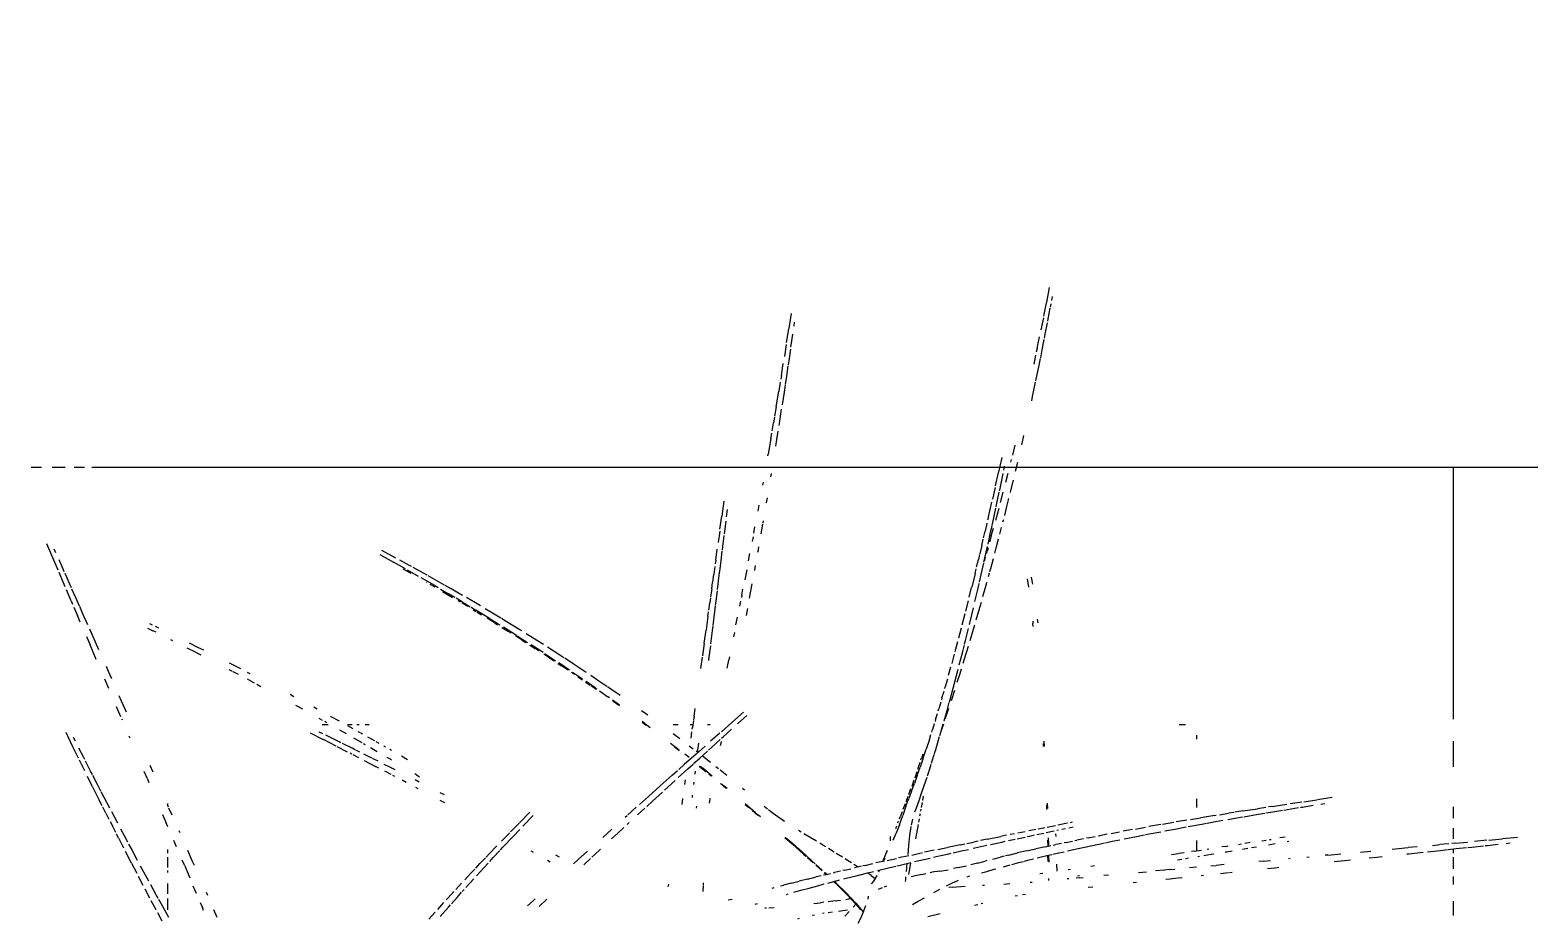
# Model space of a CAD drawing. Header units: millimetres. Extents: x -67152 to -48359, y -6192 to 21191.
# Drawn here: x -57270 to -56687, y 1057 to 1403 of the extents above; entities that cross this region are included whole.
import ezdxf

# ---------------------------------------------------------------- set-up
doc = ezdxf.new("R2010")
doc.units = ezdxf.units.MM
for name, color, linetype, lineweight in [('A-ANNO-DIMS', 211, 'Continuous', 9), ('A-ANNO-DIMS-50', 211, 'Continuous', 9), ('G-IMPT', 8, 'Continuous', 9), ('I-FURN', 30, 'Continuous', 9)]:
    doc.layers.add(name, color=color, linetype=linetype, lineweight=lineweight)
doc.styles.add('Trebuchet MS_1', font='trebuc.ttf', dxfattribs={"width": 0.8, "height": 112.5})
doc.dimstyles.new('Linear_-_2_25mm_Trebuchet_MS', dxfattribs={"dimscale": 304.8, "dimtxt": 115.981977, "dimasz": 0.164042, "dimexe": 0.246063, "dimexo": 0.246063, "dimgap": 0.049213, "dimtad": 1, "dimdec": 0, "dimzin": 0, "dimdsep": 46, "dimtxsty": 'Trebuchet MS_1', "dimblk1": 'OBLIQUE', "dimblk2": 'OBLIQUE', "dimsah": 1, "dimcen": 0.09, "dimdle": 0.164042, "dimazin": 0, "dimtfac": 1, "dimtdec": 4, "dimtix": 1, "dimtmove": 0, "dimatfit": 3, "dimfxl": 1, "dimtvp": 1, "dimtolj": 1, "dimtzin": 0, "dimarcsym": 2})

# ---------------------------------------------------------------- blocks, each defined once
blk = doc.blocks.new('LR2371_Conjunto_Estar_Externo_932 - RM-palem_elek_dwg-3557110-Nivel 1 Oficinas')
at = {"layer": 'G-IMPT'}
for p, q in [((-951.1, -536.5), (-942.6, -520.8)), ((-929.6, -527.1), (-941.1, -547.7)), ((-838.3, -527.4), (-844.6, -541.7)), ((-427.4, -537.4), (-439.4, -523.9)), ((-418.1, -529.2), (-402.5, -546.9)), ((255.9, -524.9), (258.8, -525.6)), ((282.7, -531.2), (287.3, -532.1)), ((302.2, -535.1), (305.5, -535.6)), ((352.5, -538.6), (344.3, -529.8)), ((374.7, -526.6), (368.9, -515.9)), ((378.4, -535.9), (374.7, -526.6)), ((381.4, -544.2), (378.4, -535.9)), ((501, -528.9), (523.9, -534.6)), ((-975, -581.4), (-965.9, -564.3)), ((-953.8, -541.7), (-963, -558.8)), ((-953.8, -541.5), (-953.7, -541.5)), ((-949.5, -562.9), (-952.8, -568.8)), ((-941.1, -547.7), (-948.5, -561.1)), ((-870.6, -555.5), (-866.4, -545.8)), ((-864.1, -540.4), (-866.4, -545.8)), ((-422.9, -542.5), (-411.3, -555.3)), ((-394.7, -573.5), (-406.9, -560.1)), ((-402.5, -546.9), (-398.7, -551.3)), ((-397.1, -553.1), (-386.5, -565)), ((-243, -558.6), (-253.6, -548.9)), ((-243, -558.6), (-238.9, -562.4)), ((-231.9, -547.6), (-217.1, -561.5)), ((131.9, -561.3), (124.4, -559.6)), ((175.7, -552.2), (179.8, -553.6)), ((196.7, -544.7), (193.6, -544.5)), ((211.2, -545.6), (201, -545)), ((286, -553.3), (298.3, -554.8)), ((305.2, -555.8), (298.3, -554.8)), ((326.5, -558.8), (313.1, -556.9)), ((313.3, -536.6), (321.3, -537.7)), ((326.5, -558.8), (336.4, -560)), ((332.6, -539.3), (349.5, -541.7)), ((346.3, -561.3), (352.2, -562)), ((347.2, -573.4), (365.4, -554)), ((348.1, -570.5), (365.8, -551.5)), ((355.6, -562.4), (352.2, -562)), ((360.1, -546.7), (365.3, -552)), ((365.4, -554), (378.4, -538.5)), ((365.8, -551.5), (373.9, -541.7)), ((383.5, -549.3), (381.4, -544.2)), ((388.2, -567.3), (387.7, -561.7)), ((388.2, -567.3), (388, -561.5)), ((471.9, -551.4), (482.4, -557.7)), ((482.4, -557.7), (494.6, -564.4)), ((589.1, -550.2), (594.9, -551.7)), ((601.6, -553.3), (604.9, -554.1)), ((-978.1, -587.3), (-987.1, -604.5)), ((-952.8, -568.8), (-963.7, -588.7)), ((-877.7, -572.1), (-883.6, -586)), ((-856.5, -568.5), (-859, -574.1)), ((-394.7, -573.5), (-392.5, -575.9)), ((-389, -579.6), (-377.9, -591.6)), ((-386.5, -565), (-377.9, -574.6)), ((-376.8, -575.9), (-372.9, -580.2)), ((-370.1, -583.4), (-354.8, -600.3)), ((11.6, -584.7), (12.6, -589.8)), ((77.3, -575.9), (78, -586.9)), ((78.1, -588.2), (78.3, -592.2)), ((210.9, -583.1), (206.9, -582)), ((223.5, -586.5), (229, -588)), ((243.3, -591.7), (229, -588)), ((234.6, -570.6), (237.7, -571.5)), ((243.3, -591.7), (258.3, -595.6)), ((248.6, -574.7), (261.6, -578.4)), ((261.6, -578.4), (277.3, -582.7)), ((277.3, -582.7), (293.6, -587.1)), ((293.6, -587.1), (305.6, -590.3)), ((312.3, -592.1), (328.4, -596.3)), ((323.2, -594.9), (329.2, -589.4)), ((324.8, -595.4), (327.8, -592.6)), ((347.2, -573.4), (327.8, -592.6)), ((348.1, -570.5), (329.2, -589.4)), ((398.2, -595.4), (394.1, -590.3)), ((415.1, -582.9), (407.6, -579.6)), ((423.1, -586.3), (418.8, -584.5)), ((512.4, -574.4), (523.3, -580.5)), ((535.8, -586.8), (546.2, -591.7)), ((547.1, -584.3), (540.2, -583.9)), ((546.2, -591.7), (559, -597.6)), ((547.1, -584.3), (571.2, -585.9)), ((608, -587.5), (604.2, -587.4)), ((655.5, -590.3), (644.1, -589.5)), ((665.6, -567.7), (670.2, -568.7)), ((679.5, -570.3), (685, -571.1)), ((802.9, -584.2), (812.1, -585.1)), ((-1000, -629.3), (-990.3, -610.5)), ((-976.6, -612.3), (-983, -624)), ((-967.5, -595.5), (-976.6, -612.3)), ((-900.4, -625.5), (-890.4, -602)), ((-360.8, -610), (-371.9, -598.1)), ((-360.8, -610), (-352.9, -618.3)), ((-351.2, -620.2), (-343.2, -628.7)), ((-350, -605.5), (-335.8, -621)), ((-335.8, -621), (-328, -629.5)), ((274, -599.5), (258.3, -595.6)), ((274, -599.5), (290.4, -603.6)), ((301.7, -614.8), (289.6, -625.6)), ((302, -616.3), (289.8, -627.2)), ((299.9, -605.9), (290.4, -603.6)), ((307.5, -607.7), (304.2, -606.9)), ((309, -608.2), (305.4, -611.4)), ((307.1, -611.7), (310.6, -608.5)), ((307.5, -607.7), (317.7, -610.2)), ((322.9, -611.4), (325.3, -612)), ((336.5, -614.6), (325.3, -612)), ((328.4, -596.3), (334.4, -597.8)), ((343.8, -616.4), (341, -615.7)), ((342.6, -599.9), (346.8, -601)), ((343.8, -616.4), (355.7, -619.1)), ((346.8, -601), (365.9, -605.9)), ((375.8, -623.7), (363, -620.8)), ((365.9, -605.9), (372.5, -607.5)), ((373.6, -607.8), (385.6, -610.8)), ((385.6, -610.8), (398.6, -614)), ((394.3, -606.3), (387, -611.1)), ((394.3, -606.3), (401.6, -600.9)), ((405.1, -606.5), (398.2, -595.4)), ((406, -615.7), (426.9, -620.8)), ((408.5, -613), (410.5, -616.9)), ((426.9, -620.8), (440.6, -624.1)), ((459, -595.2), (459.2, -598.2)), ((459.2, -598.2), (459.7, -604)), ((460.5, -614.1), (462, -629.2)), ((464.9, -608.3), (466.4, -615.8)), ((466.4, -615.8), (469, -629.8)), ((469.3, -604.5), (473.6, -605.3)), ((489.4, -608.4), (473.6, -605.3)), ((489.4, -608.4), (497.2, -610)), ((505.3, -611.8), (508.5, -612.4)), ((523.8, -614.5), (508.5, -612.4)), ((523.8, -614.5), (539.1, -617.2)), ((558.3, -621.1), (549.4, -619.2)), ((558.3, -621.1), (573.7, -624.6)), ((574.8, -603.6), (580.2, -605.4)), ((602.1, -611.1), (611.9, -613.9)), ((611.9, -613.9), (626, -618)), ((626, -618), (629.3, -619)), ((693.9, -593.4), (697.4, -593.7)), ((712.2, -609.8), (717.8, -610.6)), ((729.1, -596.8), (729.1, -600.6)), ((744.5, -614.2), (744.2, -627.7)), ((767, -600.2), (763.5, -599.9)), ((765.5, -617.4), (769.9, -618)), ((785.9, -601.9), (780.8, -601.5)), ((782.8, -605.8), (786.8, -606.4)), ((785.9, -601.9), (793.4, -602.6)), ((841.3, -606.9), (832.8, -606.2)), ((888, -593), (894.1, -593.7)), ((897.9, -612.1), (913, -613.4)), ((947.3, -616.6), (930.3, -615)), ((955.7, -617.3), (947.9, -616.6)), ((949.3, -599.4), (957.6, -600.3)), ((955.7, -617.3), (966.2, -618.3)), ((957.6, -600.3), (971.4, -601.7)), ((972.7, -601.9), (980.3, -602.6)), ((1007.3, -622), (994.2, -620.8)), ((1016.2, -606.4), (1020.5, -606.8)), ((1052.8, -610.2), (1067.5, -611.7)), ((1069.5, -612), (1074.5, -612.5)), ((1141.1, -619.4), (1155, -620.9)), ((1155.5, -621), (1162.5, -621.7)), ((-1000, -629.3), (-1011.7, -651.8)), ((-988.8, -634.8), (-1001, -657.7)), ((-900.4, -625.5), (-904.5, -635.1)), ((-884.8, -632.5), (-894, -653.4)), ((-881.4, -624.9), (-884.8, -632.5)), ((-332.9, -639.5), (-343.2, -628.7)), ((-325.2, -647.6), (-331.7, -640.7)), ((-325.2, -647.6), (-311.2, -662.1)), ((-324.8, -632.9), (-318.1, -640.2)), ((-318.1, -640.2), (-306, -653.1)), ((-211.2, -631.4), (-216.2, -634.4)), ((-193.3, -640.7), (-200.3, -644.7)), ((-158, -636.2), (-166.9, -628.1)), ((-158, -636.2), (-140.3, -652.3)), ((-147.7, -626.5), (-134.8, -638.5)), ((-132.5, -640.7), (-127, -645.8)), ((-127, -645.8), (-116.3, -655.7)), ((266.7, -646.6), (245, -665.8)), ((263.9, -650.7), (282.2, -634)), ((266.7, -646.6), (271, -642.6)), ((274.1, -639.8), (284.6, -630.1)), ((288.5, -628.3), (282.2, -634)), ((339.8, -640.7), (328.1, -648)), ((349.5, -634.6), (344.9, -637.5)), ((357.3, -629.9), (349.5, -634.6)), ((369.5, -622.3), (361.4, -627.3)), ((382.7, -625.3), (378.4, -624.3)), ((382.7, -625.3), (397.1, -628.6)), ((419.1, -633.5), (403.2, -629.9)), ((416.1, -632.8), (425.1, -654.3)), ((419.4, -635.8), (420.7, -638.8)), ((424.4, -634.7), (441.8, -638.5)), ((442.4, -624.5), (448.5, -626)), ((464.9, -643.6), (445.8, -639.4)), ((448.5, -626), (468.9, -630.8)), ((463.6, -646), (465, -662.8)), ((470.9, -644.9), (488.5, -648.7)), ((476, -632.4), (493.3, -636.5)), ((489.5, -648.9), (490.8, -649.2)), ((493.3, -636.5), (505.4, -639.2)), ((511.7, -640.7), (516.5, -641.8)), ((516.5, -641.8), (540.3, -647.2)), ((540.3, -647.2), (545, -648.3)), ((548.5, -649.1), (564.6, -652.7)), ((594.3, -629.7), (582.2, -626.7)), ((594.3, -629.7), (609, -633.5)), ((612.3, -634.4), (609, -633.5)), ((623.2, -637.2), (638.1, -641)), ((645, -642.7), (638.1, -641)), ((643.7, -622.9), (656.3, -626.4)), ((653.7, -644.8), (647.4, -643.3)), ((653.7, -644.8), (670, -648.7)), ((659.1, -627.1), (672.6, -630.6)), ((687, -652.6), (670, -648.7)), ((672.6, -630.6), (681.2, -632.8)), ((683.1, -633.3), (689.5, -634.9)), ((689.5, -634.9), (700.1, -637.5)), ((707.2, -639.3), (725.5, -643.7)), ((725.5, -643.7), (734.4, -645.7)), ((727.5, -632.4), (727.3, -644.1)), ((728.8, -635.6), (728.7, -643.6)), ((728.8, -635.6), (728.8, -631.2)), ((736.3, -646.2), (744.5, -648.1)), ((744.5, -648.1), (758.2, -651.2)), ((815.3, -624.5), (808.2, -623.5)), ((960.5, -645.8), (973.4, -647.8)), ((971.6, -635.9), (975.3, -636.5)), ((984, -649.3), (973.4, -647.8)), ((975.3, -636.5), (979.4, -637.2)), ((986.7, -638.3), (992.4, -639.3)), ((1009.6, -642.1), (1013.1, -642.7)), ((1020.9, -643.9), (1034.7, -646.2)), ((1034.6, -624.5), (1044.1, -625.4)), ((1034.7, -646.2), (1039.7, -647)), ((1059.6, -626.8), (1044.1, -625.4)), ((1133.9, -633.6), (1124.9, -632.8)), ((1133.9, -633.6), (1147.1, -634.8)), ((1183.7, -638.2), (1180.8, -638)), ((1215.2, -641.1), (1219.7, -641.5)), ((1255, -644.8), (1250, -644.3)), ((1255, -644.8), (1279.5, -647.1)), ((1266.6, -632.6), (1286.7, -634.7)), ((1286.7, -634.7), (1297.6, -635.9)), ((1332.6, -639.5), (1347.2, -641.1)), ((1347.2, -641.1), (1357.4, -642.2)), ((1403.8, -647.1), (1407.4, -647.4)), ((1407.4, -647.4), (1434.5, -650.3)), ((-1024, -675.8), (-1028.2, -683.9)), ((-1024, -675.8), (-1015, -658.2)), ((-1007.3, -669.4), (-1013.5, -681)), ((-1001, -657.7), (-1005.2, -665.6)), ((-920.7, -673.1), (-915.6, -661)), ((-304.6, -654.6), (-299.9, -659.6)), ((-287.9, -686.1), (-302.7, -670.9)), ((-299.9, -659.6), (-281.4, -679.3)), ((-242.6, -649.9), (-246.5, -652.2)), ((-95.3, -675.2), (-83.6, -686)), ((231.6, -677.7), (245, -665.8)), ((232.7, -678.2), (241.8, -670.2)), ((263.9, -650.7), (241.8, -670.2)), ((291, -670.8), (279.4, -677.8)), ((303.2, -663.5), (297.3, -667)), ((308.5, -660.2), (303.2, -663.5)), ((324.4, -650.3), (313.5, -657.1)), ((430.1, -680.1), (429.7, -671.4)), ((435.7, -673.1), (441, -685.9)), ((465, -662.8), (467, -681.8)), ((478, -675.6), (483.1, -702.1)), ((513.1, -653.9), (494.8, -650)), ((520, -655.4), (537.4, -659)), ((562.3, -664.3), (538, -659.2)), ((562.3, -664.3), (570.7, -666)), ((564.6, -652.7), (577.6, -655.6)), ((574.2, -666.7), (587.2, -669.4)), ((586.5, -657.5), (589.4, -658.2)), ((596.1, -671.2), (587.2, -669.4)), ((589.4, -658.2), (612.2, -663.2)), ((612.5, -674.6), (600.5, -672.1)), ((612.5, -674.6), (638.3, -679.8)), ((619.3, -664.8), (640.3, -669.4)), ((640.3, -669.4), (646.8, -670.8)), ((653, -672.1), (665.4, -674.8)), ((669.2, -675.6), (684.1, -678.8)), ((687, -652.6), (704.7, -656.6)), ((723, -660.6), (704.7, -656.6)), ((723, -660.6), (732.7, -662.7)), ((726.7, -673.1), (726.9, -661.9)), ((728, -677.5), (728.3, -664.6)), ((728.4, -661.7), (728.3, -664.6)), ((737.2, -663.6), (742.1, -664.7)), ((753, -666.9), (742.1, -664.7)), ((761.7, -668.7), (757.9, -667.9)), ((761.7, -668.7), (773.3, -671.1)), ((764.1, -652.6), (784.3, -657.1)), ((778.2, -672.1), (782, -672.9)), ((794.6, -675.4), (782, -672.9)), ((784.3, -657.1), (799.4, -660.4)), ((802.9, -677), (799.7, -676.4)), ((800.3, -660.5), (805.1, -661.6)), ((802.9, -677), (816.3, -679.6)), ((805.1, -661.6), (826.5, -666.2)), ((826.5, -666.2), (833.9, -667.7)), ((836, -668.1), (848.6, -670.7)), ((848.6, -670.7), (863, -673.7)), ((871.1, -675.3), (894.2, -680)), ((1003.2, -652.2), (997.7, -651.4)), ((1003.2, -652.2), (1016.5, -654.2)), ((1027.2, -655.8), (1030.6, -656.4)), ((1062.6, -661.2), (1055.2, -660.1)), ((1061.2, -650.6), (1064.3, -651.1)), ((1062.6, -661.2), (1067, -661.9)), ((1064.3, -651.1), (1074.4, -652.8)), ((1086.8, -664.9), (1092.2, -665.8)), ((1093.8, -656), (1103.8, -657.7)), ((1108.5, -668.3), (1098.5, -666.7)), ((1110.8, -658.8), (1120.7, -660.5)), ((1130.2, -671.6), (1138.5, -672.9)), ((1142.8, -664.2), (1152.5, -665.8)), ((1144.7, -673.9), (1148.1, -674.4)), ((1152.5, -665.8), (1155.5, -666.3)), ((1174.7, -678.5), (1164.7, -677)), ((1178, -670.1), (1181.6, -670.8)), ((1316.6, -650.5), (1335.7, -652.3)), ((1376, -656), (1406.2, -658.8)), ((1423, -660.4), (1406.2, -658.8)), ((1442.8, -651.2), (1467.2, -653.7)), ((1452.4, -663.1), (1466, -664.4)), ((1483, -665.9), (1466, -664.4)), ((1467.2, -653.7), (1480.4, -655.1)), ((1481.5, -655.3), (1496.8, -656.9)), ((1495.7, -667.1), (1488.6, -666.5)), ((1495.7, -667.1), (1518, -669.2)), ((1496.8, -656.9), (1516.5, -659)), ((1518.7, -659.2), (1526.3, -660)), ((1526.3, -660), (1548, -662.3)), ((1554.6, -672.6), (1531.6, -670.5)), ((1551.5, -662.7), (1555.6, -663.1)), ((1555.6, -663.1), (1576.1, -665.3)), ((1558.2, -672.9), (1583.6, -675.3)), ((1612.5, -678), (1584.3, -675.4)), ((1590.8, -666.9), (1598.5, -667.7)), ((-1040.6, -708.3), (-1036.2, -699.7)), ((-1026, -704.7), (-1037.4, -726.4)), ((-1029.9, -687.3), (-1036.2, -699.7)), ((-1013.5, -681), (-1020, -693.4)), ((-931.5, -698.3), (-935.3, -707.1)), ((-908.6, -686.4), (-910.4, -690.3)), ((-287.9, -686.1), (-287.7, -686.4)), ((-285.6, -688.5), (-268.8, -705.7)), ((-281.4, -679.3), (-268.1, -693.3)), ((-262.5, -699.1), (-243.2, -719.2)), ((-111.6, -678.2), (-94.6, -693.6)), ((-83.6, -686), (-72.2, -696.5)), ((-65.6, -702.6), (-61.8, -706.2)), ((262.1, -688.1), (256.9, -691.2)), ((279.4, -677.8), (267.4, -684.9)), ((440.5, -694.9), (442.3, -699.6)), ((447.6, -701.7), (441, -685.9)), ((444.5, -705.5), (445.7, -708.8)), ((447.6, -701.7), (453.8, -719.5)), ((467, -681.8), (469.5, -698.9)), ((470, -701), (472.7, -712.4)), ((649.1, -682), (638.3, -679.8)), ((664.5, -685.1), (656, -683.4)), ((670.8, -686.4), (684.6, -689.1)), ((688.3, -679.7), (693, -680.7)), ((704.5, -693.1), (691.1, -690.4)), ((693, -680.7), (702.2, -682.7)), ((706.6, -683.6), (719.3, -686.3)), ((718.1, -695.8), (708.6, -693.9)), ((718.1, -695.8), (721.6, -696.5)), ((723.7, -687.2), (739.2, -690.5)), ((725.7, -697.3), (741.8, -700.4)), ((742.6, -679.6), (742.4, -685.1)), ((743.9, -691.5), (747.3, -692.2)), ((764.2, -704.8), (746.2, -701.3)), ((753.2, -693.4), (760.5, -694.9)), ((767, -696.3), (774.9, -697.9)), ((773.2, -706.5), (769, -705.7)), ((822.5, -680.8), (824.4, -681.2)), ((838.7, -683.9), (824.4, -681.2)), ((846.4, -685.4), (862.4, -688.4)), ((886.7, -692.9), (869.1, -689.6)), ((892.4, -693.9), (911.5, -697.3)), ((894.2, -680), (909.2, -682.9)), ((911.2, -683.3), (917.9, -684.6)), ((940.1, -702.4), (917.6, -698.4)), ((917.9, -684.6), (940.2, -688.9)), ((943.2, -702.9), (964.8, -706.7)), ((947.8, -690.3), (966.7, -693.9)), ((966.7, -693.9), (988, -697.8)), ((991.8, -698.5), (1017.3, -703.2)), ((1017.3, -703.2), (1026.1, -704.8)), ((1027.3, -705), (1043.3, -707.8)), ((-1048.5, -723.9), (-1054.1, -734.9)), ((-1040.9, -733.2), (-1051.4, -753.2)), ((-1048.5, -723.9), (-1042.6, -712.2)), ((-941.4, -721.4), (-935.3, -707.1)), ((-923.5, -720), (-929.4, -733.5)), ((-249.2, -725.5), (-268.3, -706.2)), ((-69.7, -716), (-65.6, -719.6)), ((-64.8, -720.4), (-48.6, -734.9)), ((-46.2, -720.5), (-39.8, -726.4)), ((-39.8, -726.4), (-32.3, -733.3)), ((65.2, -736.8), (64.3, -733.4)), ((175.8, -724.7), (156.7, -741.1)), ((164.5, -733.1), (161, -736.1)), ((180.3, -719.5), (169.5, -728.8)), ((175.8, -724.7), (185.3, -717.2)), ((198.6, -731.4), (192.3, -736.5)), ((207.3, -724.5), (200.3, -730)), ((230.6, -708), (207.3, -724.5)), ((447.3, -713), (448.6, -716.7)), ((452.3, -726.1), (448.6, -716.7)), ((459.5, -737), (453.8, -719.5)), ((458.3, -741.3), (454.1, -730.6)), ((476.7, -726), (479.3, -733.6)), ((479.3, -733.6), (484.3, -747.8)), ((483.9, -706.5), (485.1, -712.9)), ((486.1, -718.6), (486.9, -723.2)), ((487.8, -727.8), (488.4, -731.1)), ((724.5, -739.7), (724.8, -730.7)), ((725.9, -742.7), (726.3, -732.4)), ((988.9, -710.8), (969.1, -707.4)), ((996.3, -712), (1015, -715.1)), ((1041.6, -719.5), (1015.6, -715.2)), ((1041.6, -719.5), (1044.5, -720)), ((1043.3, -707.8), (1057.2, -710.3)), ((1050.6, -720.9), (1068.1, -723.8)), ((1066.6, -711.9), (1069.7, -712.5)), ((1077.6, -725.3), (1068.1, -723.8)), ((1069.7, -712.5), (1093.9, -716.6)), ((1094.9, -728), (1079.3, -725.5)), ((1094.9, -728), (1122.2, -732.2)), ((1096.5, -717.1), (1123.7, -721.7)), ((1137.9, -734.7), (1122.2, -732.2)), ((1123.7, -721.7), (1135.9, -723.7)), ((1138.2, -724.1), (1151.2, -726.3)), ((1151.2, -726.3), (1169.7, -729.3)), ((1171.8, -729.7), (1179.1, -730.9)), ((1179.1, -730.9), (1199.9, -734.3)), ((-1073.4, -773.5), (-1060.9, -748.5)), ((-1055.3, -737.3), (-1060.9, -748.5)), ((-1051.4, -753.2), (-1057.1, -764.2)), ((-930.3, -735.4), (-932.3, -740)), ((-418.7, -748.1), (-410.4, -743.6)), ((-410.4, -758.1), (-418, -762)), ((-25.7, -755.4), (-42.4, -740.4)), ((-28.8, -736.5), (-17.8, -746.6)), ((-25.7, -755.4), (-3.4, -775.3)), ((-17.8, -746.6), (0.5, -763.4)), ((38.8, -751.4), (37.1, -739.9)), ((57.1, -753.2), (57.6, -757.6)), ((89.7, -742.5), (90, -745.9)), ((90, -745.9), (90.9, -751.9)), ((156.4, -740.1), (161, -736.1)), ((459.5, -737), (464.9, -751.3)), ((460, -746), (463.8, -756.1)), ((464.8, -758.8), (469, -770.3)), ((470.2, -765.1), (464.9, -751.3)), ((484.3, -747.8), (489.3, -761.6)), ((489, -734.5), (490.7, -743.6)), ((489.3, -761.6), (494.3, -776.2)), ((491.5, -747.8), (493, -756.1)), ((1149.7, -736.5), (1143.2, -735.5)), ((1149.7, -736.5), (1177.6, -740.7)), ((1205.8, -744.8), (1183.7, -741.6)), ((1203.3, -734.8), (1207.2, -735.4)), ((1207.2, -735.4), (1227.3, -738.6)), ((1209.4, -745.4), (1234.3, -749)), ((1263.1, -753.1), (1235.1, -749.1)), ((1241.8, -740.9), (1249.4, -742.1)), ((-1073.4, -773.5), (-1082.9, -792.6)), ((-1064.2, -778), (-1072.8, -794.7)), ((-1057.6, -765.2), (-1064.2, -778)), ((-970.7, -790), (-975.9, -802.1)), ((-970.7, -790), (-967.1, -781.6)), ((-482.1, -781.8), (-489.7, -785.8)), ((-457.7, -782.4), (-465.2, -786.3)), ((-464.6, -772.6), (-460.3, -770.3)), ((19.1, -795.3), (-3.4, -775.3)), ((4.4, -766.9), (24.4, -785.2)), ((43.7, -786.7), (42.4, -777.6)), ((60, -778), (60.5, -782.3)), ((110.2, -779.4), (121.1, -770.3)), ((112.2, -779), (117.3, -774.8)), ((122.6, -770.3), (117.3, -774.8)), ((155.2, -767.3), (151.5, -770.3)), ((470.2, -765.1), (475.6, -779.6)), ((474.8, -786.1), (470.5, -774.2)), ((481.1, -794.8), (475.6, -779.6)), ((479.6, -799.3), (476.2, -789.8)), ((494.3, -776.2), (499.4, -791.5)), ((-1098.6, -824.3), (-1088.7, -804.2)), ((-1077.1, -803.1), (-1086.7, -821.9)), ((-1073.8, -796.6), (-1077.1, -803.1)), ((-959.4, -801.2), (-965.1, -813.9)), ((-561.6, -823.3), (-539.9, -812)), ((-533.7, -808.9), (-539.9, -812)), ((-511.7, -809.8), (-523.6, -815.8)), ((-516.3, -799.8), (-522.8, -803.2)), ((-516.3, -799.8), (-511.3, -797.2)), ((-509.7, -808.8), (-511.7, -809.8)), ((-503.1, -805.5), (-509.4, -808.7)), ((-508.4, -795.6), (-504.1, -793.4)), ((-462, -795.6), (-465.8, -797.9)), ((-462, -795.6), (-457, -792.5)), ((19.1, -795.3), (29.1, -804.2)), ((30.5, -790.8), (48.7, -807.4)), ((31.3, -806.2), (41.5, -815.2)), ((64, -835.1), (41.5, -815.2)), ((48.7, -807.4), (58.6, -816.3)), ((59.5, -817.1), (70.9, -827.5)), ((62.3, -797.2), (62.9, -802.7)), ((70, -812.2), (83.1, -801.7)), ((71.5, -812.4), (76.6, -808.3)), ((94.3, -793.8), (76.6, -808.3)), ((92.7, -793.8), (88.3, -797.5)), ((106.1, -807.4), (101.3, -811.3)), ((122.2, -794.5), (109.4, -804.8)), ((479.6, -799.3), (480.7, -802.5)), ((481.1, -794.8), (486.7, -810.7)), ((482, -806.5), (486.4, -819.7)), ((492.3, -827.3), (486.7, -810.7)), ((500.3, -794.2), (504.6, -807.5)), ((504.6, -807.5), (507.3, -815.9)), ((507.9, -817.8), (509.9, -824.2)), ((-1100.2, -827.5), (-1111.3, -850.1)), ((-1090.1, -828.5), (-1099.3, -846.6)), ((-1088.3, -824.9), (-1090.1, -828.5)), ((-612.8, -849.6), (-593.4, -839.7)), ((-584, -846), (-602.4, -855.1)), ((-584.5, -835.1), (-588.1, -837)), ((-577.6, -842.8), (-584, -846)), ((-571.3, -828.3), (-582.2, -833.9)), ((-569.8, -838.9), (-575.7, -841.9)), ((-559.5, -833.8), (-562.2, -835.1)), ((-547, -827.5), (-559.5, -833.8)), ((-549.9, -847.5), (-537.3, -840.2)), ((-535.4, -821.7), (-546, -827.1)), ((-511.8, -825.3), (-517.9, -828.8)), ((-509.7, -841.8), (-513.4, -843.9)), ((-511.8, -825.3), (-509.7, -824)), ((-479.7, -824.6), (-491.1, -831.2)), ((16.1, -855.9), (32.3, -843.4)), ((22.7, -849.5), (32.2, -842.1)), ((50.8, -828.9), (42.9, -835.1)), ((58.5, -844.7), (51.3, -850.3)), ((64, -835.1), (81, -850.1)), ((67.3, -838), (64.2, -840.4)), ((67.2, -838.1), (67.7, -842.7)), ((67.7, -842.7), (69.3, -855.8)), ((70.9, -827.5), (85.7, -840.9)), ((85.4, -823.9), (75.5, -831.6)), ((91.3, -819.2), (85.4, -823.9)), ((87.4, -842.5), (93.2, -847.7)), ((487.8, -824.2), (489.4, -829)), ((491.3, -835.1), (489.4, -829)), ((492.3, -827.3), (498, -844.6)), ((503.8, -862.6), (498, -844.6)), ((509.9, -824.2), (513.1, -834.5)), ((513.2, -835.1), (514.9, -840.5)), ((515.2, -841.5), (520.7, -859.6)), ((-1124.1, -876.2), (-1111.7, -850.8)), ((-1105.9, -859.7), (-1109.4, -866.6)), ((-1002.8, -865), (-1004.6, -869.2)), ((-663.2, -875.2), (-638.5, -862.7)), ((-639.4, -873.3), (-646.3, -876.7)), ((-614.1, -850.3), (-637.9, -862.4)), ((-608.8, -858.3), (-634, -870.7)), ((-605.4, -856.6), (-608.8, -858.3)), ((-608.2, -880.9), (-595.6, -873.8)), ((-565.3, -856.4), (-580.9, -865.4)), ((-568.4, -875), (-572.8, -877.4)), ((-564.7, -872.9), (-567.8, -874.6)), ((-562.7, -854.9), (-559.6, -853.1)), ((-541.5, -859.9), (-554.4, -867.2)), ((-533.5, -855.4), (-539, -858.5)), ((-521.1, -848.4), (-524.2, -850.1)), ((33.2, -864), (20.6, -873.5)), ((54.7, -865.3), (56.4, -877.3)), ((108.9, -874.8), (91.3, -859.2)), ((93.2, -847.7), (109.6, -862.6)), ((110.4, -851.3), (111.3, -855.6)), ((111.3, -855.6), (112, -858.9)), ((112.3, -864.9), (115.3, -867.7)), ((115.3, -867.7), (131, -881.8)), ((503.8, -862.6), (506.8, -872.1)), ((520.7, -859.6), (523.2, -868.4)), ((523.8, -870.2), (526.1, -878.3)), ((718.1, -855.3), (718.5, -849.5)), ((719.7, -859.4), (720.3, -849.3)), ((-1018.5, -901.8), (-1017.7, -899.9)), ((-647.2, -902.9), (-642.3, -900.2)), ((-641.8, -899.9), (-640.4, -899.1)), ((-631.6, -894.2), (-635.6, -896.4)), ((-608.1, -897), (-624.9, -906.2)), ((-582, -882.6), (-592.2, -888.2)), ((-32.4, -892.7), (-37.4, -896.4)), ((-29.9, -889.3), (-37.3, -894.8)), ((-32.4, -892.7), (-28.6, -889.9)), ((-28.1, -889.4), (-22.6, -885.4)), ((57, -882), (57.4, -885)), ((59.4, -898.7), (57.4, -885)), ((60.4, -906.1), (59.5, -899.9)), ((111.7, -877.2), (131.3, -894.4)), ((153.7, -914), (131.3, -894.4)), ((142.3, -892), (159.6, -907.6)), ((508.2, -876.5), (509.7, -881.2)), ((513, -892), (509.7, -881.2)), ((515.6, -900.5), (514.5, -896.7)), ((515.6, -900.5), (519, -911.9)), ((526.1, -878.3), (530, -891.9)), ((526.9, -880.5), (530.9, -892.3)), ((531.7, -897.6), (537.3, -917.6)), ((534, -901.6), (535.7, -906.6)), ((-1020, -905.3), (-1028.2, -924.4)), ((-1009.5, -914.4), (-1018.7, -935.1)), ((-677.2, -919.6), (-690.4, -926.9)), ((-649.9, -919.7), (-656.5, -923.3)), ((-80, -927.5), (-93.4, -937)), ((-80, -925.8), (-93.1, -935.2)), ((-26.6, -908.2), (-38.8, -916.9)), ((60.4, -906.1), (62.5, -921.3)), ((520.5, -916.7), (521.6, -920.4)), ((525.2, -932.8), (521.6, -920.4)), ((535.7, -906.6), (540.7, -922)), ((537.3, -917.6), (541.4, -932.5)), ((-1042.9, -958.7), (-1050.4, -976.3)), ((-1018.7, -935.1), (-1023.1, -945.1)), ((-693.8, -943.3), (-701.2, -947.2)), ((-124.3, -957), (-133.7, -963.5)), ((-126, -960.1), (-123.1, -958)), ((-117.7, -954.2), (-102.2, -943.3)), ((-94.8, -956.3), (-102.9, -961.8)), ((-98.8, -940.9), (-102.2, -943.3)), ((-79.2, -945.4), (-94.8, -956.3)), ((527.6, -940.9), (526.7, -937.7)), ((527.6, -940.9), (531.4, -954)), ((532.8, -959), (533.7, -962)), ((541.6, -933.4), (543, -938.1)), ((543, -938.1), (548.7, -959.3)), ((545.3, -935.9), (551.6, -955.6)), ((548.7, -959.3), (554.4, -981)), ((-1037.4, -977.3), (-1043.3, -990.7)), ((-808.8, -990.6), (-799.3, -985.6)), ((-772.7, -971.4), (-781.7, -976.2)), ((-776.1, -986.3), (-781.6, -989.2)), ((-772.7, -971.4), (-769, -969.4)), ((-764, -966.8), (-756, -962.5)), ((-164.8, -984.9), (-170.5, -988.7)), ((-168.7, -989.4), (-150.2, -976.8)), ((-159.1, -981), (-150.1, -974.8)), ((-144.6, -971.1), (-140.7, -968.4)), ((-126, -960.1), (-143.1, -971.9)), ((-135.3, -964.7), (-140.7, -968.4)), ((-118.9, -972.8), (-134.5, -983.3)), ((-104.2, -962.7), (-118.9, -972.8)), ((537.7, -976.1), (533.7, -962)), ((539.8, -983.6), (544.2, -999.3)), ((554.4, -981), (558.1, -995.3)), ((556.4, -970.7), (561.6, -987)), ((561.6, -987), (564.4, -996.1)), ((-1066.4, -1013.5), (-1078.3, -1041.3)), ((-1043.3, -990.7), (-1047.5, -1000.1)), ((-816.8, -994.7), (-810.4, -991.4)), ((-794.3, -995.7), (-815.1, -1006.3)), ((-220.6, -1024.1), (-200.9, -1011.1)), ((-214, -1017.7), (-203.6, -1010.8)), ((-196.6, -1006.2), (-189.3, -1001.4)), ((-174.5, -993.4), (-194.6, -1006.9)), ((-176.9, -993.1), (-189.3, -1001.4)), ((-167.8, -1005.4), (-183.5, -1015.7)), ((-143.2, -989.1), (-167.8, -1005.4)), ((72.9, -996.2), (75.9, -1017.7)), ((88.2, -1011.8), (89, -1018.5)), ((125.5, -1012.4), (122.3, -997)), ((126.8, -1018.5), (125.7, -1013)), ((550.7, -1023.2), (546, -1005.9)), ((560.2, -1003.3), (566, -1026.1)), ((567.6, -1006.6), (570.1, -1014.5)), ((570.1, -1014.5), (577.4, -1038.6)), ((-1085, -1056.9), (-1078.3, -1041.3)), ((-1061.4, -1031.5), (-1067.9, -1046)), ((-879.4, -1027.2), (-894.9, -1035.1)), ((-874.8, -1036.3), (-890.6, -1044.1)), ((-879.4, -1027.2), (-869.5, -1022.1)), ((-863.8, -1030.8), (-874.8, -1036.3)), ((-249.1, -1040.5), (-238.9, -1034)), ((-224, -1026.4), (-246.6, -1041.1)), ((-223.6, -1041.5), (-242.8, -1053.8)), ((-232, -1029.5), (-238.9, -1034)), ((-214, -1017.7), (-222.8, -1023.5)), ((-192.6, -1021.7), (-215.7, -1036.6)), ((-185.2, -1016.8), (-192.6, -1021.7)), ((79.4, -1043.4), (76.2, -1020.1)), ((79.6, -1044.5), (82.9, -1068.7)), ((89, -1018.5), (91.6, -1039.3)), ((92, -1042.9), (95.1, -1067.9)), ((552.2, -1028.6), (557.3, -1047.6)), ((566, -1026.1), (569.8, -1041)), ((570.3, -1042.9), (571.9, -1049.5)), ((-1067.9, -1046), (-1078.9, -1070.9)), ((-970.1, -1072.8), (-959.7, -1067.6)), ((-953.7, -1064.7), (-959.1, -1067.3)), ((-948.3, -1072.2), (-955.1, -1075.5)), ((-926.3, -1051), (-923.1, -1049.3)), ((-302, -1074), (-289.3, -1066.1)), ((-274.3, -1058.9), (-299.1, -1074.6)), ((-268.3, -1069.6), (-293.8, -1085.3)), ((-284.6, -1063.2), (-289.3, -1066.1)), ((-264, -1050.1), (-276.2, -1057.8)), ((-273.2, -1058.2), (-253.4, -1045.5)), ((-264.4, -1067.2), (-268.3, -1069.6)), ((-264, -1050.1), (-256.7, -1045.4)), ((-242.8, -1053.8), (-256.2, -1062.1)), ((86.5, -1094.7), (83, -1069.3)), ((95.1, -1067.9), (96.2, -1076.5)), ((136.2, -1064.2), (134.6, -1056.4)), ((563.8, -1072.4), (558.9, -1053.6)), ((571.9, -1049.5), (577.3, -1071.6)), ((580.6, -1049.3), (586.9, -1070.4)), ((586.9, -1070.4), (589.3, -1078.6)), ((-1108.7, -1112.3), (-1102, -1096.6)), ((-1096.6, -1084.1), (-1102, -1096.6)), ((-1092.3, -1101), (-1097.7, -1113.1)), ((-1082.3, -1078.5), (-1092.3, -1101)), ((-960.8, -1078.2), (-965.8, -1080.6)), ((-325.2, -1090.8), (-350.9, -1106.6)), ((-349.4, -1103.2), (-340.3, -1097.7)), ((-319.6, -1100.9), (-333.2, -1109)), ((-314.7, -1082), (-329.7, -1091.2)), ((-325.2, -1090.8), (-306.1, -1078.9)), ((-303.7, -1091.3), (-319.6, -1100.9)), ((-314.7, -1082), (-309.9, -1079)), ((-293.8, -1085.3), (-302.6, -1090.6)), ((86.5, -1094.7), (87.7, -1103.4)), ((96.3, -1077.6), (98.2, -1093.3)), ((98.2, -1093.3), (100.8, -1114.6)), ((139.2, -1078.7), (142.1, -1093.5)), ((159.1, -1096.2), (160.4, -1103.2)), ((565.5, -1078.8), (571, -1100)), ((579.2, -1079.1), (583.7, -1097.7)), ((583.7, -1097.7), (586.8, -1110.7)), ((592.2, -1088.4), (595.2, -1098.7)), ((595.2, -1098.7), (601.8, -1121.8)), ((698.6, -1085.5), (699.1, -1081.2)), ((699.7, -1075.7), (699.1, -1081.2)), ((708.8, -1082.4), (707.8, -1089.5)), ((-1113.8, -1124), (-1122.6, -1144.6)), ((-1113.8, -1124), (-1111, -1117.5)), ((-1104.4, -1128.2), (-1112.4, -1146.3)), ((-1098.1, -1114.2), (-1104.4, -1128.2)), ((-376.7, -1122.1), (-388.3, -1129)), ((-380.1, -1121.6), (-384.2, -1124.1)), ((-366, -1113.2), (-377.6, -1120.1)), ((-376.7, -1122.1), (-361.6, -1113)), ((-345.4, -1116.3), (-368.9, -1130.1)), ((-360.1, -1112.1), (-350.9, -1106.6)), ((-356, -1107.2), (-351, -1104.1)), ((-342.4, -1114.5), (-345.4, -1116.3)), ((88.1, -1106.5), (90, -1120.5)), ((91.3, -1129.8), (90, -1120.5)), ((101, -1116.1), (101.4, -1119.1)), ((101.4, -1119.1), (104.3, -1142.9)), ((148.1, -1123.1), (146.2, -1114)), ((160.4, -1103.2), (161.5, -1109.5)), ((165.1, -1128.8), (165.7, -1132.1)), ((577, -1123.8), (572, -1104.3)), ((589.6, -1122.6), (595.5, -1147.9)), ((-1137.1, -1178.3), (-1125.5, -1151.2)), ((-1116.4, -1155.3), (-1125.3, -1175.3)), ((-1113.3, -1148.3), (-1116.4, -1155.3)), ((-428.4, -1152.7), (-454.4, -1167.6)), ((-428, -1149.8), (-437.3, -1155.1)), ((-428.4, -1152.7), (-422.2, -1149)), ((-410, -1153.8), (-423.5, -1161.4)), ((-417.4, -1146.2), (-402.5, -1137.5)), ((-413.6, -1141.4), (-395, -1130.5)), ((-397.4, -1146.6), (-409, -1153.2)), ((-390.8, -1130.5), (-402.5, -1137.5)), ((-376, -1134.3), (-397.4, -1146.6)), ((93.7, -1146.7), (91.5, -1131.4)), ((93.7, -1146.7), (95.3, -1158.6)), ((104.6, -1145.4), (107.9, -1172.1)), ((150.3, -1134.4), (149.4, -1130)), ((150.3, -1134.4), (152.5, -1145.9)), ((165.7, -1132.1), (170.1, -1155.9)), ((578.8, -1131), (583.4, -1149.4)), ((589.9, -1175.7), (583.6, -1150)), ((595.5, -1147.9), (597.6, -1156.6)), ((604.8, -1132.3), (611.4, -1156)), ((611.4, -1156), (612.3, -1159.1)), ((688.3, -1165.5), (690.4, -1149.8)), ((698.6, -1155.2), (696.5, -1168.7)), ((-1138.5, -1181.7), (-1148.6, -1205.2)), ((-1128.4, -1182.2), (-1136.7, -1201)), ((-1126.7, -1178.5), (-1128.4, -1182.2)), ((-483.6, -1184.2), (-506.4, -1196.8)), ((-472.9, -1175.4), (-487.8, -1183.8)), ((-480.4, -1182.3), (-460, -1170.8)), ((-449.6, -1176.1), (-469, -1186.8)), ((-442.8, -1172.3), (-449.6, -1176.1)), ((-444.2, -1159.1), (-443.7, -1158.8)), ((-423.5, -1161.4), (-440.9, -1171.2)), ((95.4, -1159.1), (97.3, -1173.4)), ((99.5, -1188.8), (97.3, -1173.4)), ((107.9, -1172.1), (109.4, -1184.1)), ((109.6, -1185.2), (111.3, -1199.2)), ((159.7, -1182.5), (156, -1163.5)), ((174.6, -1181.3), (176.3, -1190.5)), ((589.9, -1175.7), (592, -1184.5)), ((598.1, -1159.1), (601.5, -1173.6)), ((601.5, -1173.6), (606.4, -1195.2)), ((615.2, -1169.7), (617.2, -1177)), ((617.8, -1179), (619.4, -1184.9)), ((619.4, -1184.9), (624.4, -1203.6)), ((-1160, -1231.8), (-1148.9, -1205.8)), ((-532.3, -1211.1), (-506.4, -1196.8)), ((-502, -1204.7), (-528.1, -1218.6)), ((-475.8, -1190.5), (-494.2, -1200.5)), ((-472.2, -1188.5), (-475.8, -1190.5)), ((101.1, -1200.4), (100.2, -1194)), ((101.1, -1200.4), (103.9, -1221.1)), ((111.3, -1199.2), (113.5, -1217.4)), ((162.9, -1199.6), (165.6, -1213.4)), ((592.9, -1188.2), (596.2, -1201.8)), ((598.4, -1211.2), (596.2, -1201.8)), ((602.5, -1228.2), (598.8, -1212.7)), ((606.7, -1196.7), (607.4, -1199.7)), ((607.4, -1199.7), (612.8, -1223.7)), ((607.6, -1199.7), (609.5, -1206.4)), ((611.4, -1213.1), (612.5, -1217.2)), ((627.3, -1214), (629.9, -1223.8)), ((-1142.8, -1214.6), (-1145.9, -1221.7)), ((108.7, -1255.6), (105.7, -1233.8)), ((113.8, -1219.5), (114.7, -1226.6)), ((114.7, -1226.6), (117.2, -1247.2)), ((171.5, -1244.5), (169.8, -1235.8)), ((180.8, -1215.7), (181.5, -1219.9)), ((181.5, -1219.9), (182.6, -1225.9)), ((602.5, -1228.2), (605.3, -1240.2)), ((614.4, -1223.9), (612.5, -1217.2)), ((612.8, -1223.9), (613.4, -1226.3)), ((614.4, -1231.1), (619.3, -1253.2)), ((620.6, -1246.4), (617.3, -1234.4)), ((629.9, -1223.9), (634.4, -1240.9)), ((109.1, -1259.1), (112.5, -1283.7)), ((117.6, -1250.6), (118.1, -1254.4)), ((118.1, -1254.4), (120.6, -1274.3)), ((172.8, -1251.8), (175.1, -1263.8)), ((186.8, -1250), (189.9, -1268.3)), ((190.3, -1270.3), (191.1, -1274.9)), ((606, -1242.9), (608.8, -1255.1)), ((612.4, -1270.6), (608.8, -1255.1)), ((619.3, -1253.2), (621.9, -1265.3)), ((620.6, -1246.4), (624.7, -1261.2)), ((622.2, -1266.3), (625.2, -1280.4)), ((636.6, -1249.6), (639.9, -1262.2)), ((116.4, -1312), (112.5, -1283.7)), ((121.6, -1282.6), (123.3, -1296.2)), ((182.5, -1304.2), (180.5, -1293.3)), ((615.1, -1282.3), (613.6, -1275.8)), ((615.1, -1282.3), (621.4, -1309.8)), ((625.2, -1280.4), (629.1, -1298.8)), ((634.6, -1298.1), (628.6, -1275.7)), ((642.6, -1272.7), (643.9, -1277.5)), ((645.8, -1285), (650.1, -1302.1)), ((196.9, -1308.9), (198.5, -1318.3)), ((627.7, -1337.6), (622.7, -1315.8)), ((629.6, -1300.9), (631.1, -1308)), ((631.1, -1308), (635.5, -1328.7)), ((637.7, -1309.6), (642.8, -1329.1)), ((650.1, -1302.1), (653.7, -1316.6)), ((190.3, -1347.5), (189.4, -1342.1)), ((628.4, -1341.1), (633.9, -1365.7)), ((636.2, -1332.1), (637, -1335.9)), ((637, -1335.9), (642.9, -1364.1)), ((651.8, -1364.1), (647.5, -1347.3)), ((656.6, -1328.2), (657.5, -1331.7)), ((657.5, -1331.7), (662.3, -1351.4)), ((205.1, -1358), (206.1, -1364.1)), ((640.1, -1394.1), (634, -1366.4)), ((644.1, -1370.2), (645.7, -1377.8)), ((666.4, -1368.3), (670.4, -1385.2)), ((199.2, -1397.2), (199.7, -1400.2)), ((204.9, -1430), (199.7, -1400.2)), ((657.1, -1385.2), (658.5, -1390.7)), ((665.2, -1417.7), (660.5, -1398.7)), ((204.9, -1430), (206.6, -1440.1)), ((214.4, -1415.4), (216.5, -1428.3)), ((216.5, -1428.3), (219, -1444)), ((678.2, -1418.3), (678.7, -1420.6)), ((678.7, -1420.6), (682.1, -1435.7)), ((207.3, -1444.3), (210, -1459.8)), ((211.8, -1470.4), (210, -1459.8)), ((220.7, -1454.6), (221.2, -1458.1)), ((221.2, -1458.1), (225.4, -1485)), ((215, -1489.6), (212.1, -1472.2)), ((215, -1489.6), (219.9, -1519.2)), ((226.7, -1493.3), (230.5, -1517.6)), ((222.7, -1536.2), (219.9, -1519.2)), ((230.5, -1517.6), (232.4, -1530.8)), ((696.7, -1501.3), (698.5, -1509.3)), ((698.5, -1509.3), (704.1, -1536)), ((224.8, -1548.8), (223.6, -1541.7)), ((224.8, -1548.8), (228.4, -1571.1)), ((232.6, -1532), (234.9, -1547.2)), ((234.9, -1547.2), (237.9, -1566.9)), ((704.7, -1538.8), (710.8, -1568.1)), ((238.2, -1569.1), (239.3, -1576.7)), ((239.3, -1576.7), (242.5, -1598.5)), ((704.1, -1587.1), (700.5, -1570.4)), ((710.8, -1568.1), (713.4, -1581.1)), ((234.2, -1607.5), (230.6, -1584.6)), ((243, -1602), (243.6, -1606.1)), ((243.6, -1606.1), (246.6, -1626.7)), ((706.8, -1599.5), (705.3, -1592.6)), ((706.8, -1599.5), (711.4, -1621.5)), ((713.7, -1582.3), (716.7, -1597.4)), ((716.7, -1597.4), (720.5, -1616.7)), ((234.8, -1611.2), (238.8, -1636.7)), ((243.3, -1665.6), (238.9, -1637.4)), ((718.7, -1657.3), (714.1, -1634.8)), ((720.9, -1618.9), (722.4, -1626.4)), ((722.4, -1626.4), (726.5, -1647.9)), ((248.7, -1641.5), (249.8, -1649.3)), ((719.4, -1660.9), (724.4, -1686)), ((727.2, -1651.3), (727.9, -1655.4)), ((727.9, -1655.4), (731.7, -1675.6)), ((729.9, -1714.4), (724.5, -1686.6)), ((732.1, -1677.6), (733.3, -1684.1)), ((734.4, -1690.2), (735.7, -1697.8))]:
    blk.add_line(p, q, dxfattribs=at)
blk = doc.blocks.new('LR2371_Conjunto_Estar_Externo_932 - LR2371_Conjunto_Estar_Externo_932-3557151-Nivel 1 Oficinas')
at = {"layer": 'I-FURN'}
for p, q in [((0, -425.79), (0, -431.37)), ((500, -428.03), (500, -432.43)), ((500, -434.24), (500, -438.17)), ((0, -437.89), (0, -440.9)), ((500, -442.52), (500, -443.25)), ((0, -443.9), (0, -448.43)), ((500, -444.46), (500, -448.43)), ((0, -450.08), (0, -451.66)), ((100, -454.98), (100, -451)), ((500, -450.07), (500, -451.49)), ((0, -455.56), (0, -459.79)), ((0, -463.66), (0, -467.98)), ((100, -471.17), (100, -467.78)), ((500, -468.48), (500, -469.37)), ((0, -483.59), (0, -493.54)), ((100, -495.95), (100, -494.35)), ((106.78, -500), (104.29, -500)), ((290.12, -500), (289.09, -500)), ((296.95, -500), (295.81, -500)), ((303.52, -500), (301.56, -500)), ((423.25, -500), (421.68, -500)), ((426.57, -500), (425.66, -500)), ((430.18, -500), (428.33, -500)), ((439.99, -500), (437.68, -500)), ((0, -502.14), (0, -600)), ((0, -600), (123.39, -600)), ((138.54, -600), (139.28, -600)), ((146.22, -600), (147.73, -600)), ((161.95, -600), (164.38, -600)), ((169.1, -600), (169.99, -600)), ((180.15, -600), (180.8, -600)), ((186.18, -600), (187.78, -600)), ((195.23, -600), (196.66, -600)), ((215.36, -600), (218.74, -600)), ((251.52, -600), (256.4, -600)), ((263.27, -600), (264.08, -600)), ((270.47, -600), (272.72, -600)), ((300.56, -600), (301.31, -600)), ((309.9, -600), (317.37, -600)), ((324.16, -600), (328.33, -600)), ((328.97, -600), (337.82, -600)), ((340.21, -600), (383.25, -600)), ((385.8, -600), (393.38, -600)), ((405.61, -600), (412.99, -600)), ((417.55, -600), (422.46, -600)), ((426.25, -600), (433.03, -600)), ((435.46, -600), (509.79, -600)), ((510.78, -600), (521.79, -600)), ((523.84, -600), (529.56, -600)), ((532.44, -600), (536.47, -600)), ((539.91, -600), (545.06, -600)), ((549.14, -600), (553.21, -600))]:
    blk.add_line(p, q, dxfattribs=at)
at = {"extrusion": (0, 0, -1), "xscale": 0.2063269555025896, "yscale": 0.2063269555025896, "zscale": -0.2063269555025896}
blk.add_blockref('LR2371_Conjunto_Estar_Externo_932 - RM-palem_elek_dwg-3557110-Nivel 1 Oficinas', (-307.83, -316.24), dxfattribs=at)
blk = doc.blocks.new('DIMBLOCK24-Nivel 1 Oficinas')
at = {"layer": 'A-ANNO-DIMS-50'}
for p, q in [((-55873.68, 2843.03), (-55873.68, 1183.03)), ((-55873.68, 2793.03), (-57596.1, 2793.03)), ((-55873.68, 2793.03), (-55798.68, 2793.03)), ((-55873.68, 1233.03), (-57241.06, 1233.03)), ((-55873.68, 1233.03), (-55798.68, 1233.03))]:
    blk.add_line(p, q, dxfattribs=at)
at = {"layer": 'A-ANNO-DIMS-50', "lineweight": 70}
for p, q in [((-55873.68, 2793.03), (-55898.68, 2818.03)), ((-55873.68, 2793.03), (-55848.68, 2768.03)), ((-55873.68, 1233.03), (-55898.68, 1258.03)), ((-55873.68, 1233.03), (-55848.68, 1208.03))]:
    blk.add_line(p, q, dxfattribs=at)
at = {"layer": 'A-ANNO-DIMS-50', "color": 0, "insert": (-56032.63, 1895.08), "char_height": 112.5, "width": 283.0747, "attachment_point": 1, "rotation": 90, "line_spacing_factor": 1.048425, "style": 'Trebuchet MS_1'}
blk.add_mtext('1560', dxfattribs=at)
blk = doc.blocks.new('_Oblique')
at = {"color": 0, "linetype": 'ByBlock', "lineweight": -2}
blk.add_line((-0.5, -0.5), (0.5, 0.5), dxfattribs=at)

msp = doc.modelspace()

# ---------------------------------------------------------------- block references
at = {"layer": 'I-FURN', "rotation": 180}
msp.add_blockref('LR2371_Conjunto_Estar_Externo_932 - LR2371_Conjunto_Estar_Externo_932-3557151-Nivel 1 Oficinas', (-56716.06, 633.03), dxfattribs=at)

# ---------------------------------------------------------------- dimensions: what is measured, and where the dimension line sits
at = {"layer": 'A-ANNO-DIMS'}
dim = msp.add_linear_dim(base=(-55873.68, 1233.03), p1=(-57671.1, 2793.03), p2=(-57316.06, 1233.03), angle=90, dimstyle='Linear_-_2_25mm_Trebuchet_MS', override={"dimpost": '<>', "dimfxl": 1599.891189}, dxfattribs=at)
dim.commit()
dim.dimension.update_dxf_attribs({"geometry": 'DIMBLOCK24-Nivel 1 Oficinas', "text_midpoint": (-55946.1, 2013.03)})

doc.saveas('drawing.dxf')
